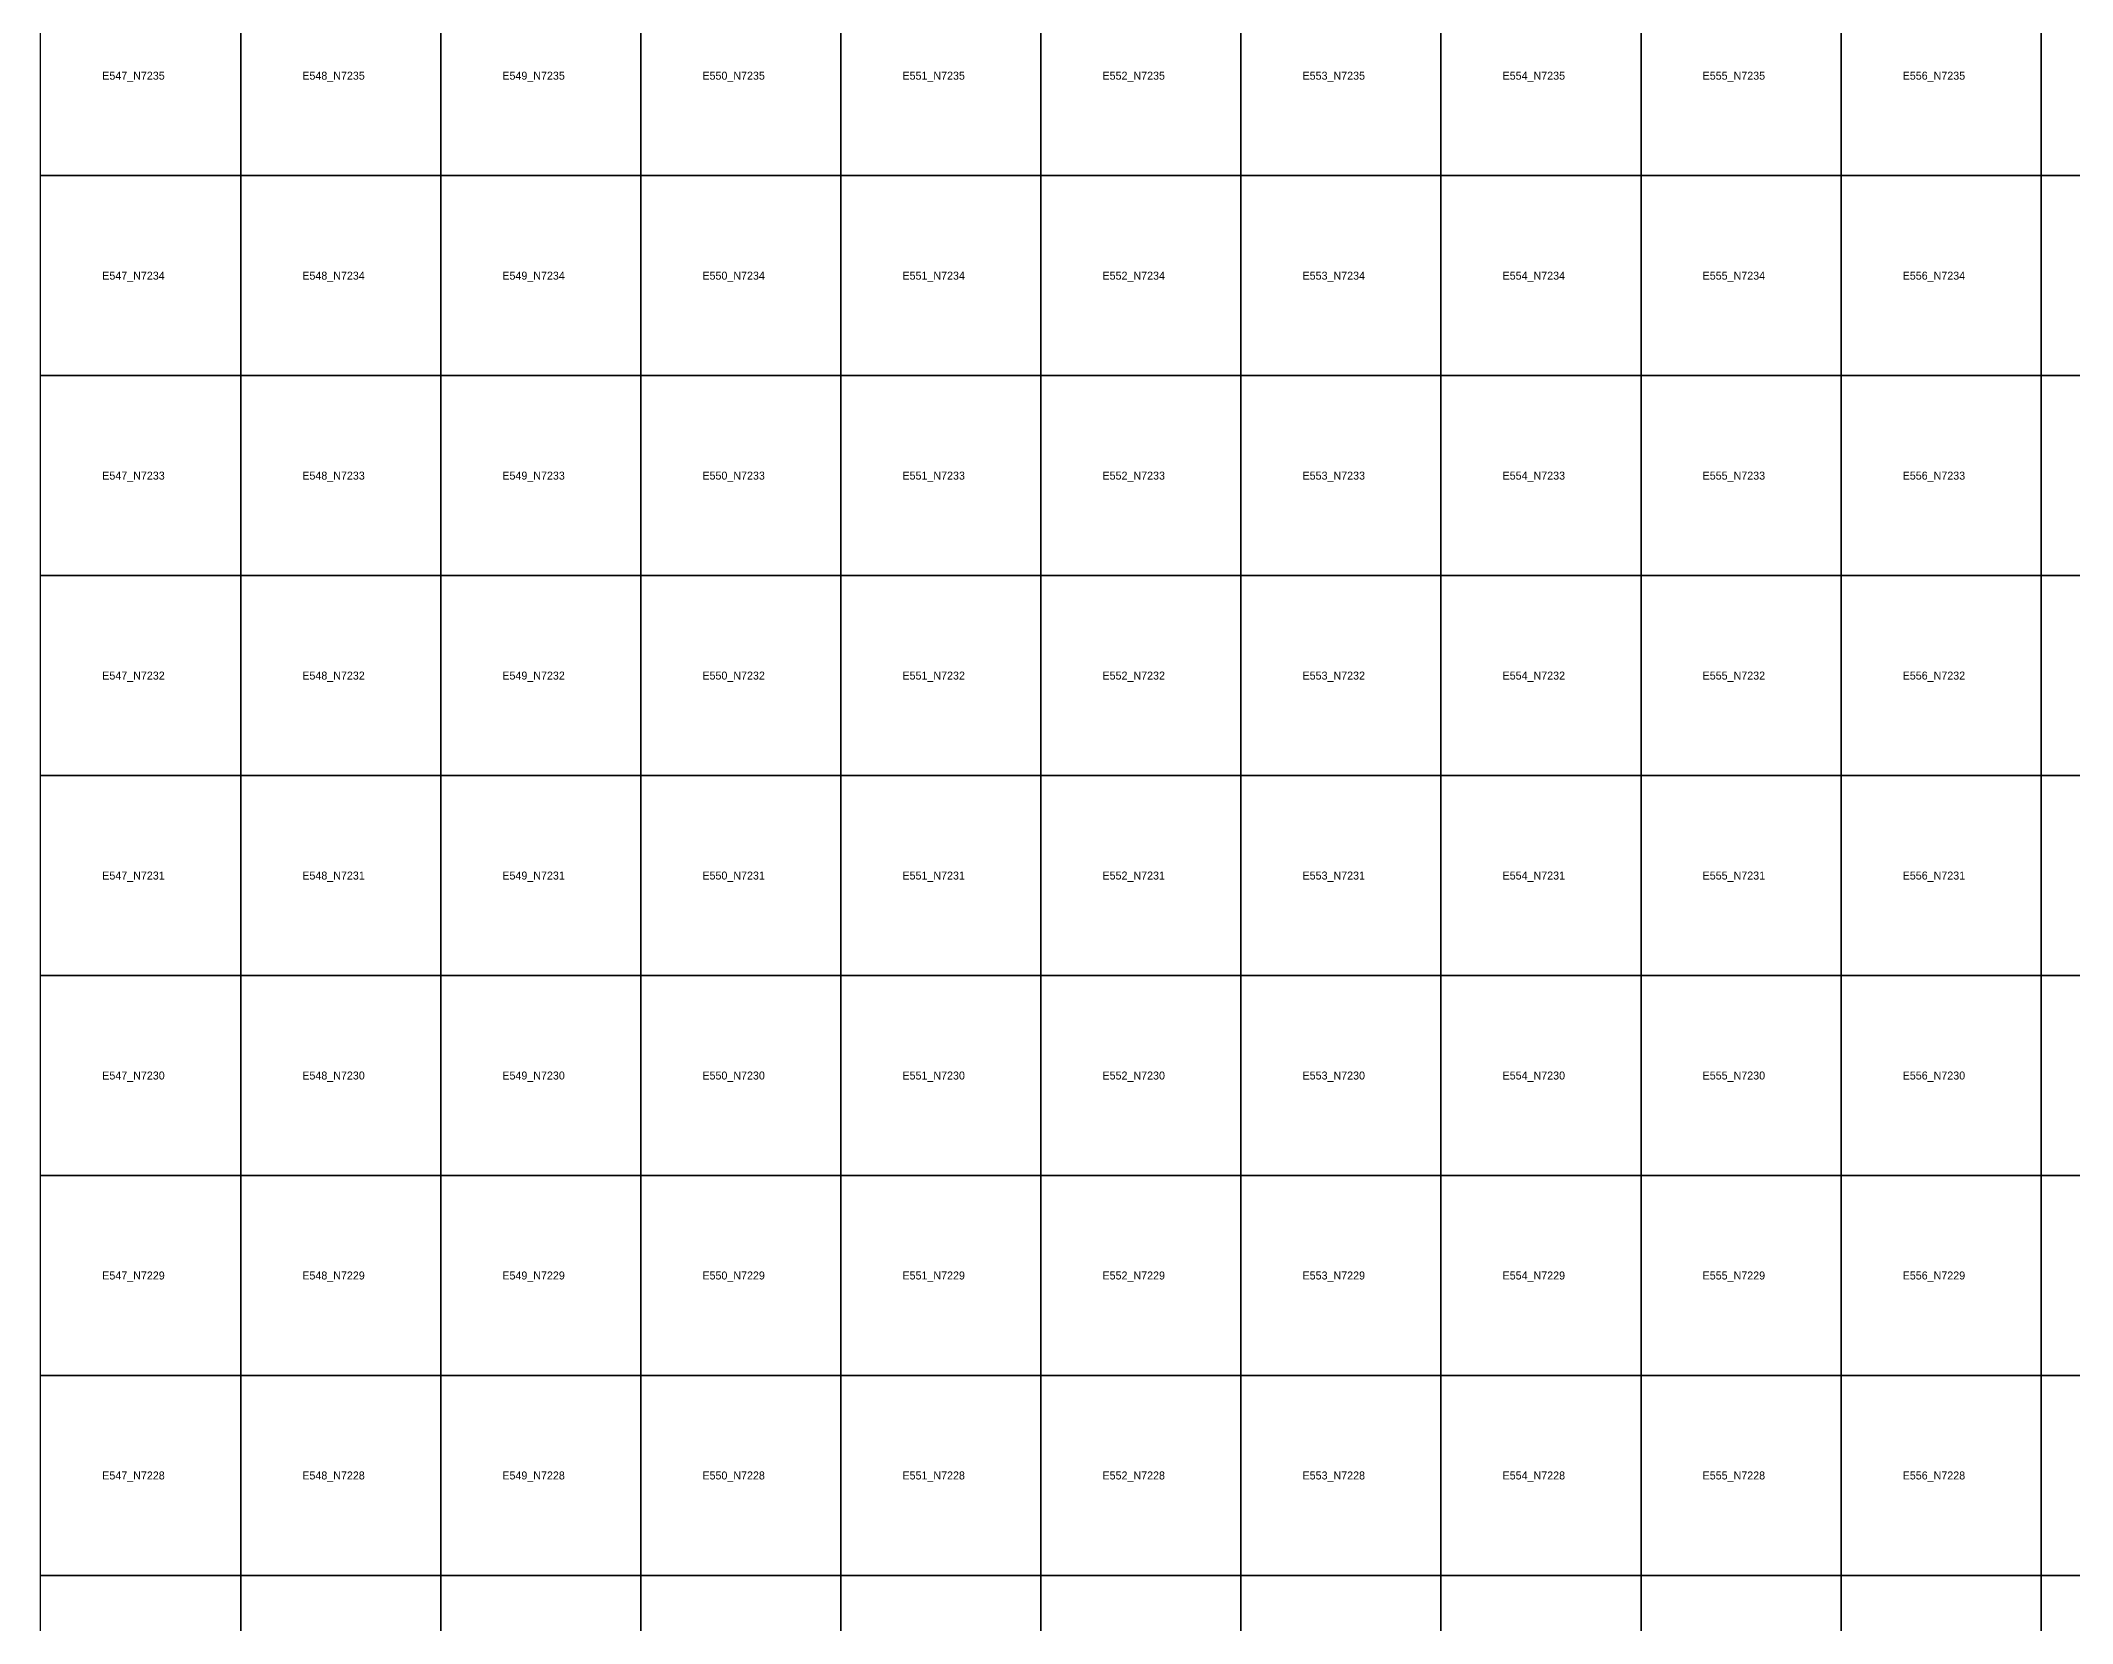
# Model space of a CAD drawing. Extents: x 546000 to 599000, y 7210000 to 7363000.
# Drawn here: x 547000 to 557156, y 7227760 to 7235675 of the extents above; entities that cross this region are included whole.
import ezdxf

# ---------------------------------------------------------------- set-up
doc = ezdxf.new("R2010")
doc.units = 0
doc.layers.add('FEATUREATTRIBS', color=7, linetype='Continuous')

msp = doc.modelspace()

# ---------------------------------------------------------------- linework, layer by layer
at = {"layer": 'FEATUREATTRIBS'}
for points in [[(547000, 7235000), (547000, 7236000), (548000, 7236000), (548000, 7235000)], [(548000, 7235000), (548000, 7236000), (549000, 7236000), (549000, 7235000)], [(549000, 7235000), (549000, 7236000), (550000, 7236000), (550000, 7235000)], [(550000, 7235000), (550000, 7236000), (551000, 7236000), (551000, 7235000)], [(551000, 7235000), (551000, 7236000), (552000, 7236000), (552000, 7235000)], [(552000, 7235000), (552000, 7236000), (553000, 7236000), (553000, 7235000)], [(553000, 7235000), (553000, 7236000), (554000, 7236000), (554000, 7235000)], [(554000, 7235000), (554000, 7236000), (555000, 7236000), (555000, 7235000)], [(555000, 7235000), (555000, 7236000), (556000, 7236000), (556000, 7235000)], [(556000, 7235000), (556000, 7236000), (557000, 7236000), (557000, 7235000)], [(557000, 7235000), (557000, 7236000), (558000, 7236000), (558000, 7235000)], [(547000, 7234000), (547000, 7235000), (548000, 7235000), (548000, 7234000)], [(548000, 7234000), (548000, 7235000), (549000, 7235000), (549000, 7234000)], [(549000, 7234000), (549000, 7235000), (550000, 7235000), (550000, 7234000)], [(550000, 7234000), (550000, 7235000), (551000, 7235000), (551000, 7234000)], [(551000, 7234000), (551000, 7235000), (552000, 7235000), (552000, 7234000)], [(552000, 7234000), (552000, 7235000), (553000, 7235000), (553000, 7234000)], [(553000, 7234000), (553000, 7235000), (554000, 7235000), (554000, 7234000)], [(554000, 7234000), (554000, 7235000), (555000, 7235000), (555000, 7234000)], [(555000, 7234000), (555000, 7235000), (556000, 7235000), (556000, 7234000)], [(556000, 7234000), (556000, 7235000), (557000, 7235000), (557000, 7234000)], [(557000, 7234000), (557000, 7235000), (558000, 7235000), (558000, 7234000)], [(547000, 7233000), (547000, 7234000), (548000, 7234000), (548000, 7233000)], [(548000, 7233000), (548000, 7234000), (549000, 7234000), (549000, 7233000)], [(549000, 7233000), (549000, 7234000), (550000, 7234000), (550000, 7233000)], [(550000, 7233000), (550000, 7234000), (551000, 7234000), (551000, 7233000)], [(551000, 7233000), (551000, 7234000), (552000, 7234000), (552000, 7233000)], [(552000, 7233000), (552000, 7234000), (553000, 7234000), (553000, 7233000)], [(553000, 7233000), (553000, 7234000), (554000, 7234000), (554000, 7233000)], [(554000, 7233000), (554000, 7234000), (555000, 7234000), (555000, 7233000)], [(555000, 7233000), (555000, 7234000), (556000, 7234000), (556000, 7233000)], [(556000, 7233000), (556000, 7234000), (557000, 7234000), (557000, 7233000)], [(557000, 7233000), (557000, 7234000), (558000, 7234000), (558000, 7233000)], [(547000, 7232000), (547000, 7233000), (548000, 7233000), (548000, 7232000)], [(548000, 7232000), (548000, 7233000), (549000, 7233000), (549000, 7232000)], [(549000, 7232000), (549000, 7233000), (550000, 7233000), (550000, 7232000)], [(550000, 7232000), (550000, 7233000), (551000, 7233000), (551000, 7232000)], [(551000, 7232000), (551000, 7233000), (552000, 7233000), (552000, 7232000)], [(552000, 7232000), (552000, 7233000), (553000, 7233000), (553000, 7232000)], [(553000, 7232000), (553000, 7233000), (554000, 7233000), (554000, 7232000)], [(554000, 7232000), (554000, 7233000), (555000, 7233000), (555000, 7232000)], [(555000, 7232000), (555000, 7233000), (556000, 7233000), (556000, 7232000)], [(556000, 7232000), (556000, 7233000), (557000, 7233000), (557000, 7232000)], [(557000, 7232000), (557000, 7233000), (558000, 7233000), (558000, 7232000)], [(547000, 7231000), (547000, 7232000), (548000, 7232000), (548000, 7231000)], [(548000, 7231000), (548000, 7232000), (549000, 7232000), (549000, 7231000)], [(549000, 7231000), (549000, 7232000), (550000, 7232000), (550000, 7231000)], [(550000, 7231000), (550000, 7232000), (551000, 7232000), (551000, 7231000)], [(551000, 7231000), (551000, 7232000), (552000, 7232000), (552000, 7231000)], [(552000, 7231000), (552000, 7232000), (553000, 7232000), (553000, 7231000)], [(553000, 7231000), (553000, 7232000), (554000, 7232000), (554000, 7231000)], [(554000, 7231000), (554000, 7232000), (555000, 7232000), (555000, 7231000)], [(555000, 7231000), (555000, 7232000), (556000, 7232000), (556000, 7231000)], [(556000, 7231000), (556000, 7232000), (557000, 7232000), (557000, 7231000)], [(557000, 7231000), (557000, 7232000), (558000, 7232000), (558000, 7231000)], [(547000, 7230000), (547000, 7231000), (548000, 7231000), (548000, 7230000)], [(548000, 7230000), (548000, 7231000), (549000, 7231000), (549000, 7230000)], [(549000, 7230000), (549000, 7231000), (550000, 7231000), (550000, 7230000)], [(550000, 7230000), (550000, 7231000), (551000, 7231000), (551000, 7230000)], [(551000, 7230000), (551000, 7231000), (552000, 7231000), (552000, 7230000)], [(552000, 7230000), (552000, 7231000), (553000, 7231000), (553000, 7230000)], [(553000, 7230000), (553000, 7231000), (554000, 7231000), (554000, 7230000)], [(554000, 7230000), (554000, 7231000), (555000, 7231000), (555000, 7230000)], [(555000, 7230000), (555000, 7231000), (556000, 7231000), (556000, 7230000)], [(556000, 7230000), (556000, 7231000), (557000, 7231000), (557000, 7230000)], [(557000, 7230000), (557000, 7231000), (558000, 7231000), (558000, 7230000)], [(547000, 7229000), (547000, 7230000), (548000, 7230000), (548000, 7229000)], [(548000, 7229000), (548000, 7230000), (549000, 7230000), (549000, 7229000)], [(549000, 7229000), (549000, 7230000), (550000, 7230000), (550000, 7229000)], [(550000, 7229000), (550000, 7230000), (551000, 7230000), (551000, 7229000)], [(551000, 7229000), (551000, 7230000), (552000, 7230000), (552000, 7229000)], [(552000, 7229000), (552000, 7230000), (553000, 7230000), (553000, 7229000)], [(553000, 7229000), (553000, 7230000), (554000, 7230000), (554000, 7229000)], [(554000, 7229000), (554000, 7230000), (555000, 7230000), (555000, 7229000)], [(555000, 7229000), (555000, 7230000), (556000, 7230000), (556000, 7229000)], [(556000, 7229000), (556000, 7230000), (557000, 7230000), (557000, 7229000)], [(557000, 7229000), (557000, 7230000), (558000, 7230000), (558000, 7229000)], [(547000, 7228000), (547000, 7229000), (548000, 7229000), (548000, 7228000)], [(548000, 7228000), (548000, 7229000), (549000, 7229000), (549000, 7228000)], [(549000, 7228000), (549000, 7229000), (550000, 7229000), (550000, 7228000)], [(550000, 7228000), (550000, 7229000), (551000, 7229000), (551000, 7228000)], [(551000, 7228000), (551000, 7229000), (552000, 7229000), (552000, 7228000)], [(552000, 7228000), (552000, 7229000), (553000, 7229000), (553000, 7228000)], [(553000, 7228000), (553000, 7229000), (554000, 7229000), (554000, 7228000)], [(554000, 7228000), (554000, 7229000), (555000, 7229000), (555000, 7228000)], [(555000, 7228000), (555000, 7229000), (556000, 7229000), (556000, 7228000)], [(556000, 7228000), (556000, 7229000), (557000, 7229000), (557000, 7228000)], [(557000, 7228000), (557000, 7229000), (558000, 7229000), (558000, 7228000)], [(547000, 7227000), (547000, 7228000), (548000, 7228000), (548000, 7227000)], [(548000, 7227000), (548000, 7228000), (549000, 7228000), (549000, 7227000)], [(549000, 7227000), (549000, 7228000), (550000, 7228000), (550000, 7227000)], [(550000, 7227000), (550000, 7228000), (551000, 7228000), (551000, 7227000)], [(551000, 7227000), (551000, 7228000), (552000, 7228000), (552000, 7227000)], [(552000, 7227000), (552000, 7228000), (553000, 7228000), (553000, 7227000)], [(553000, 7227000), (553000, 7228000), (554000, 7228000), (554000, 7227000)], [(554000, 7227000), (554000, 7228000), (555000, 7228000), (555000, 7227000)], [(555000, 7227000), (555000, 7228000), (556000, 7228000), (556000, 7227000)], [(556000, 7227000), (556000, 7228000), (557000, 7228000), (557000, 7227000)], [(557000, 7227000), (557000, 7228000), (558000, 7228000), (558000, 7227000)]]:
    msp.add_lwpolyline(points, close=True, dxfattribs=at)

# ---------------------------------------------------------------- texts
for s, p in [('E547_N7235', (547308, 7235480)), ('E548_N7235', (548308, 7235480)), ('E549_N7235', (549308, 7235480)), ('E550_N7235', (550308, 7235480)), ('E551_N7235', (551308, 7235480)), ('E552_N7235', (552308, 7235480)), ('E553_N7235', (553308, 7235480)), ('E554_N7235', (554308, 7235480)), ('E555_N7235', (555308, 7235480)), ('E556_N7235', (556308, 7235480)), ('E547_N7234', (547308, 7234480)), ('E548_N7234', (548308, 7234480)), ('E549_N7234', (549308, 7234480)), ('E550_N7234', (550308, 7234480)), ('E551_N7234', (551308, 7234480)), ('E552_N7234', (552308, 7234480)), ('E553_N7234', (553308, 7234480)), ('E554_N7234', (554308, 7234480)), ('E555_N7234', (555308, 7234480)), ('E556_N7234', (556308, 7234480)), ('E547_N7233', (547308, 7233480)), ('E548_N7233', (548308, 7233480)), ('E549_N7233', (549308, 7233480)), ('E550_N7233', (550308, 7233480)), ('E551_N7233', (551308, 7233480)), ('E552_N7233', (552308, 7233480)), ('E553_N7233', (553308, 7233480)), ('E554_N7233', (554308, 7233480)), ('E555_N7233', (555308, 7233480)), ('E556_N7233', (556308, 7233480)), ('E547_N7232', (547308, 7232480)), ('E548_N7232', (548308, 7232480)), ('E549_N7232', (549308, 7232480)), ('E550_N7232', (550308, 7232480)), ('E551_N7232', (551308, 7232480)), ('E552_N7232', (552308, 7232480)), ('E553_N7232', (553308, 7232480)), ('E554_N7232', (554308, 7232480)), ('E555_N7232', (555308, 7232480)), ('E556_N7232', (556308, 7232480)), ('E547_N7231', (547308, 7231480)), ('E548_N7231', (548308, 7231480)), ('E549_N7231', (549308, 7231480)), ('E550_N7231', (550308, 7231480)), ('E551_N7231', (551308, 7231480)), ('E552_N7231', (552308, 7231480)), ('E553_N7231', (553308, 7231480)), ('E554_N7231', (554308, 7231480)), ('E555_N7231', (555308, 7231480)), ('E556_N7231', (556308, 7231480)), ('E547_N7230', (547308, 7230480)), ('E548_N7230', (548308, 7230480)), ('E549_N7230', (549308, 7230480)), ('E550_N7230', (550308, 7230480)), ('E551_N7230', (551308, 7230480)), ('E552_N7230', (552308, 7230480)), ('E553_N7230', (553308, 7230480)), ('E554_N7230', (554308, 7230480)), ('E555_N7230', (555308, 7230480)), ('E556_N7230', (556308, 7230480)), ('E547_N7229', (547308, 7229480)), ('E548_N7229', (548308, 7229480)), ('E549_N7229', (549308, 7229480)), ('E550_N7229', (550308, 7229480)), ('E551_N7229', (551308, 7229480)), ('E552_N7229', (552308, 7229480)), ('E553_N7229', (553308, 7229480)), ('E554_N7229', (554308, 7229480)), ('E555_N7229', (555308, 7229480)), ('E556_N7229', (556308, 7229480)), ('E547_N7228', (547308, 7228480)), ('E548_N7228', (548308, 7228480)), ('E549_N7228', (549308, 7228480)), ('E550_N7228', (550308, 7228480)), ('E551_N7228', (551308, 7228480)), ('E552_N7228', (552308, 7228480)), ('E553_N7228', (553308, 7228480)), ('E554_N7228', (554308, 7228480)), ('E555_N7228', (555308, 7228480)), ('E556_N7228', (556308, 7228480))]:
    msp.add_text(s, height=40, dxfattribs=at).set_placement(p)

doc.saveas('drawing.dxf')
